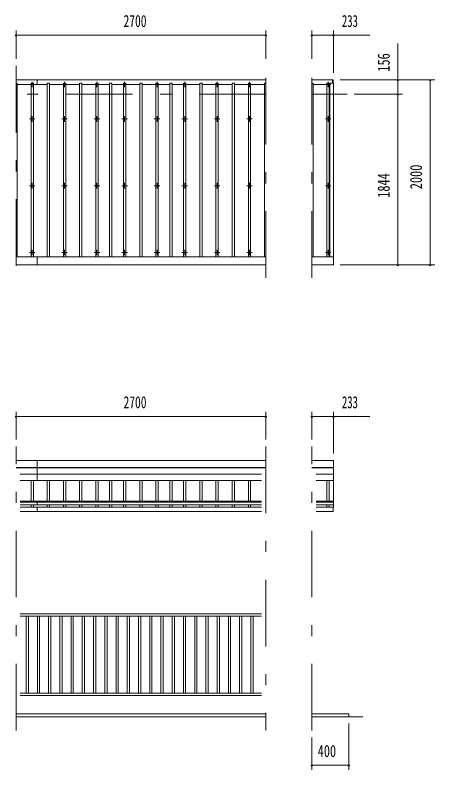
# Model space of a CAD drawing. Units: millimetres, scale not verified. Extents: x -26654 to 26660, y -10500 to 10500.
# Drawn here: x -9126 to -4586, y 1220 to 9377 of the extents above; entities that cross this region are included whole.
import ezdxf
from ezdxf.enums import TextEntityAlignment as Align

# ---------------------------------------------------------------- set-up
doc = ezdxf.new("R2010")
doc.units = ezdxf.units.MM
doc.header["$LTSCALE"] = 60
doc.linetypes.add('USER3', pattern=[24, 12, -5, 2, -5])
for name, color, linetype, lineweight in [('0-2_1-05BOLD', 7, 'Continuous', 18), ('0-3_1-25CENTER', 3, 'USER3', 18), ('0-4_1-45THIN', 4, 'Continuous', 18), ('0-5_1-55DIM', 3, 'Continuous', 18)]:
    doc.layers.add(name, color=color, linetype=linetype, lineweight=lineweight)
doc.styles.add('ＭＳ ゴシック', font='')
doc.styles.get('ＭＳ ゴシック').set_extended_font_data('MS Gothic')

msp = doc.modelspace()

# ---------------------------------------------------------------- linework, layer by layer
at = {"layer": '0-2_1-05BOLD'}
for p, q in [((-6416.45, 8677.67), (-9116.46, 8677.67)), ((-8886.46, 8677.67), (-8886.46, 8634.18)), ((-5688.46, 8677.67), (-5916.45, 8677.67)), ((-5693.46, 8641.19), (-5693.46, 8677.67)), ((-5688.46, 8677.67), (-5688.46, 8641.19)), ((-5723.46, 6765.11), (-5723.46, 8641.19)), ((-6416.45, 6765.11), (-9116.46, 6765.11)), ((-8886.46, 6765.11), (-8886.46, 6677.68)), ((-5916.45, 6765.11), (-5683.46, 6765.11)), ((-9116.46, 6677.68), (-6416.45, 6677.68)), ((-9116.46, 4563.67), (-6416.46, 4563.67)), ((-6416.46, 4488.53), (-9116.46, 4488.53)), ((-8886.45, 4563.67), (-8886.45, 4345.48)), ((-5916.46, 4488.53), (-5683.46, 4488.53)), ((-9116.46, 4484.45), (-6416.46, 4484.45)), ((-6461.01, 4414.97), (-9071.91, 4414.97)), ((-5683.45, 4484.45), (-5916.46, 4484.45)), ((-5871.91, 4414.97), (-5683.46, 4414.97)), ((-9071.91, 4345.48), (-6461.01, 4345.48)), ((-5683.46, 4345.48), (-5871.91, 4345.48)), ((-6461.01, 4123.86), (-9071.91, 4123.86)), ((-9071.91, 4113.43), (-6461.01, 4113.43)), ((-6461.01, 4083.82), (-9071.91, 4083.82)), ((-8886.45, 4083.82), (-8886.45, 4123.86)), ((-5871.91, 4123.86), (-5683.46, 4123.86)), ((-5683.46, 4113.43), (-5871.91, 4113.43)), ((-5871.91, 4083.82), (-5683.46, 4083.82)), ((-9071.91, 4057.49), (-6461.01, 4057.49)), ((-6461.01, 4012.49), (-9071.91, 4012.49)), ((-8886.45, 4012.49), (-8886.45, 4057.49)), ((-5688.46, 4054.91), (-5683.46, 4054.91)), ((-9071.9, 2904.67), (-6461, 2904.67)), ((-6461, 2879.67), (-9071.9, 2879.67)), ((-9071.9, 2049.67), (-6461, 2049.67)), ((-6461, 2024.67), (-9071.9, 2024.67)), ((-9116.45, 1824.67), (-6416.45, 1824.67)), ((-6416.45, 1794.67), (-9116.45, 1794.67)), ((-5916.45, 1794.67), (-5366.45, 1794.67))]:
    msp.add_line(p, q, dxfattribs=at)
for points in [[(-5723.46, 8641.19), (-5683.46, 8641.19), (-5683.46, 6677.68), (-5916.45, 6677.68)], [(-5683.46, 4054.91), (-5683.46, 4563.67), (-5916.46, 4563.67)], [(-5871.91, 4012.49), (-5688.46, 4012.49), (-5688.46, 4057.49), (-5871.91, 4057.49)], [(-5516.45, 1794.67), (-5516.45, 1824.67), (-5916.45, 1824.67)]]:
    msp.add_lwpolyline(points, dxfattribs=at)
at = {"layer": '0-3_1-25CENTER'}
for p, q in [((-9116.45, 8827.67), (-9116.45, 6537.67)), ((-6416.46, 6537.67), (-6416.46, 8827.67)), ((-5916.46, 6537.67), (-5916.46, 8827.67)), ((-8941.46, 8596.72), (-8941.46, 8656.71)), ((-8591.46, 8656.71), (-8591.46, 8596.72)), ((-8241.46, 8656.71), (-8241.46, 8596.72)), ((-7941.46, 8656.71), (-7941.46, 8596.72)), ((-7591.46, 8656.71), (-7591.46, 8596.72)), ((-7291.45, 8656.71), (-7291.45, 8596.72)), ((-6941.45, 8656.71), (-6941.45, 8596.72)), ((-6591.45, 8596.72), (-6591.45, 8656.71)), ((-5741.45, 8596.72), (-5741.45, 8656.71)), ((-8971.45, 8626.72), (-8911.45, 8626.72)), ((-8621.46, 8626.72), (-8561.46, 8626.72)), ((-8271.46, 8626.72), (-8211.46, 8626.72)), ((-7971.46, 8626.72), (-7911.46, 8626.72)), ((-7621.46, 8626.72), (-7561.46, 8626.72)), ((-7321.46, 8626.72), (-7261.46, 8626.72)), ((-6971.45, 8626.72), (-6911.45, 8626.72)), ((-6621.45, 8626.72), (-6561.45, 8626.72)), ((-5711.45, 8626.72), (-5771.45, 8626.72)), ((-6416.45, 8521.68), (-9116.46, 8521.68)), ((-5916.45, 8521.68), (-5536.45, 8521.68)), ((-8971.45, 8254.17), (-8911.45, 8254.17)), ((-8941.46, 8224.17), (-8941.46, 8284.17)), ((-8621.46, 8254.17), (-8561.46, 8254.17)), ((-8591.46, 8284.17), (-8591.46, 8224.17)), ((-8271.46, 8254.17), (-8211.46, 8254.17)), ((-8241.46, 8284.17), (-8241.46, 8224.17)), ((-7971.46, 8254.17), (-7911.46, 8254.17)), ((-7941.46, 8284.17), (-7941.46, 8224.17)), ((-7621.46, 8254.17), (-7561.46, 8254.17)), ((-7591.46, 8284.17), (-7591.46, 8224.17)), ((-7321.46, 8254.17), (-7261.46, 8254.17)), ((-7291.45, 8284.17), (-7291.45, 8224.17)), ((-6971.45, 8254.17), (-6911.45, 8254.17)), ((-6941.45, 8284.17), (-6941.45, 8224.17)), ((-6621.45, 8254.17), (-6561.45, 8254.17)), ((-6591.45, 8284.17), (-6591.45, 8224.17)), ((-5771.45, 8254.17), (-5711.45, 8254.17)), ((-5741.45, 8284.17), (-5741.45, 8224.17)), ((-8911.45, 7532.51), (-8971.45, 7532.51)), ((-8941.46, 7562.51), (-8941.46, 7502.51)), ((-8621.46, 7532.51), (-8561.46, 7532.51)), ((-8591.46, 7502.51), (-8591.46, 7562.51)), ((-8211.46, 7532.51), (-8271.46, 7532.51)), ((-8241.46, 7562.51), (-8241.46, 7502.51)), ((-7971.46, 7532.51), (-7911.46, 7532.51)), ((-7941.46, 7502.51), (-7941.46, 7562.51)), ((-7561.46, 7532.51), (-7621.46, 7532.51)), ((-7591.46, 7562.51), (-7591.46, 7502.51)), ((-7261.46, 7532.51), (-7321.46, 7532.51)), ((-7291.45, 7502.51), (-7291.45, 7562.51)), ((-6911.45, 7532.51), (-6971.45, 7532.51)), ((-6941.45, 7562.51), (-6941.45, 7502.51)), ((-6621.45, 7532.51), (-6561.45, 7532.51)), ((-6591.45, 7502.51), (-6591.45, 7562.51)), ((-5711.45, 7532.51), (-5771.45, 7532.51)), ((-5741.45, 7502.51), (-5741.45, 7562.51)), ((-8971.45, 6810.85), (-8911.45, 6810.85)), ((-8941.46, 6780.85), (-8941.46, 6840.84)), ((-8621.46, 6810.85), (-8561.46, 6810.85)), ((-8591.46, 6840.84), (-8591.46, 6780.85)), ((-8271.46, 6810.85), (-8211.46, 6810.85)), ((-8241.46, 6780.85), (-8241.46, 6840.84)), ((-7971.46, 6810.85), (-7911.46, 6810.85)), ((-7941.46, 6840.84), (-7941.46, 6780.85)), ((-7561.46, 6810.85), (-7621.46, 6810.85)), ((-7591.46, 6780.85), (-7591.46, 6840.84)), ((-7321.46, 6810.85), (-7261.46, 6810.85)), ((-7291.45, 6840.84), (-7291.45, 6780.85)), ((-6971.45, 6810.85), (-6911.45, 6810.85)), ((-6941.45, 6780.85), (-6941.45, 6840.84)), ((-6621.45, 6810.85), (-6561.45, 6810.85)), ((-6591.45, 6840.84), (-6591.45, 6780.85)), ((-5711.45, 6810.85), (-5771.45, 6810.85)), ((-5741.45, 6840.84), (-5741.45, 6780.85)), ((-9116.46, 1644.67), (-9116.46, 4714.67)), ((-6416.46, 4714.67), (-6416.46, 1644.67)), ((-5916.46, 1644.67), (-5916.46, 4714.67))]:
    msp.add_line(p, q, dxfattribs=at)
at = {"layer": '0-4_1-45THIN'}
for p, q in [((-9103.96, 8626.18), (-8953.96, 8626.18)), ((-8953.96, 8641.19), (-8953.96, 6765.11)), ((-8928.95, 8626.18), (-8778.96, 8626.18)), ((-8778.96, 8641.19), (-8778.96, 6765.11)), ((-8753.96, 8626.18), (-8603.95, 8626.18)), ((-8603.95, 8641.19), (-8603.95, 6765.11)), ((-8578.95, 8626.18), (-8428.96, 8626.18)), ((-8428.96, 8641.19), (-8428.96, 6765.11)), ((-8403.96, 8626.18), (-8253.95, 8626.18)), ((-8253.95, 8641.19), (-8253.95, 6765.11)), ((-8228.95, 8626.18), (-8103.96, 8626.18)), ((-8103.96, 8641.19), (-8103.96, 6765.11)), ((-8078.96, 8626.18), (-7953.95, 8626.18)), ((-7953.95, 8641.19), (-7953.95, 6765.11)), ((-7928.95, 8626.18), (-7778.96, 8626.18)), ((-7778.96, 8641.19), (-7778.96, 6765.11)), ((-7753.96, 8626.18), (-7603.95, 8626.18)), ((-7603.95, 8641.19), (-7603.95, 6765.11)), ((-7578.95, 8626.18), (-7453.96, 8626.18)), ((-7453.96, 8641.19), (-7453.96, 6765.11)), ((-7428.95, 8626.18), (-7303.95, 8626.18)), ((-7303.95, 8641.19), (-7303.95, 6765.11)), ((-7278.95, 8626.18), (-7128.95, 8626.18)), ((-7128.95, 8641.19), (-7128.95, 6765.11)), ((-7103.95, 8626.18), (-6953.96, 8626.18)), ((-6953.96, 8641.19), (-6953.96, 6765.11)), ((-6928.96, 8626.18), (-6778.95, 8626.18)), ((-6778.95, 8641.19), (-6778.95, 6765.11)), ((-6753.95, 8626.18), (-6603.95, 8626.18)), ((-6603.95, 8641.19), (-6603.95, 6765.11)), ((-6578.95, 8626.18), (-6428.95, 8626.18)), ((-6428.95, 8641.19), (-6428.95, 6765.11)), ((-6416.45, 8641.19), (-6428.95, 8641.19)), ((-5903.95, 8626.18), (-5753.95, 8626.18)), ((-5753.95, 8641.19), (-5753.95, 6765.11)), ((-5728.95, 8626.18), (-5723.46, 8626.18)), ((-8953.96, 4123.86), (-8953.96, 4345.48)), ((-8928.96, 4345.48), (-8928.96, 4123.86)), ((-8778.96, 4123.86), (-8778.96, 4345.48)), ((-8753.96, 4345.48), (-8753.96, 4123.86)), ((-8603.96, 4123.86), (-8603.96, 4345.48)), ((-8578.95, 4345.48), (-8578.95, 4123.86)), ((-8428.96, 4123.86), (-8428.96, 4345.48)), ((-8403.96, 4345.48), (-8403.96, 4123.86)), ((-8253.96, 4123.86), (-8253.96, 4345.48)), ((-8228.96, 4345.48), (-8228.96, 4123.86)), ((-8103.96, 4123.86), (-8103.96, 4345.48)), ((-8078.96, 4345.48), (-8078.96, 4123.86)), ((-7953.96, 4123.86), (-7953.96, 4345.48)), ((-7928.96, 4345.48), (-7928.96, 4123.86)), ((-7778.96, 4123.86), (-7778.96, 4345.48)), ((-7753.95, 4345.48), (-7753.95, 4123.86)), ((-7603.96, 4123.86), (-7603.96, 4345.48)), ((-7578.96, 4345.48), (-7578.96, 4123.86)), ((-7453.96, 4123.86), (-7453.96, 4345.48)), ((-7428.96, 4345.48), (-7428.96, 4123.86)), ((-7303.96, 4123.86), (-7303.96, 4345.48)), ((-7278.96, 4345.48), (-7278.96, 4123.86)), ((-7128.95, 4123.86), (-7128.95, 4345.48)), ((-7103.95, 4345.48), (-7103.95, 4123.86)), ((-6953.96, 4123.86), (-6953.96, 4345.48)), ((-6928.96, 4345.48), (-6928.96, 4123.86)), ((-6778.96, 4123.86), (-6778.96, 4345.48)), ((-6753.95, 4345.48), (-6753.95, 4123.86)), ((-6603.96, 4123.86), (-6603.96, 4345.48)), ((-6578.95, 4345.48), (-6578.95, 4123.86)), ((-5753.95, 4345.48), (-5753.95, 4123.86)), ((-5728.96, 4123.86), (-5728.96, 4345.48)), ((-8953.96, 4083.82), (-8953.96, 4057.49)), ((-8928.96, 4057.49), (-8928.96, 4083.82)), ((-8778.96, 4083.82), (-8778.96, 4057.49)), ((-8753.96, 4057.49), (-8753.96, 4083.82)), ((-8603.96, 4083.82), (-8603.96, 4057.49)), ((-8578.95, 4057.49), (-8578.95, 4083.82)), ((-8428.96, 4083.82), (-8428.96, 4057.49)), ((-8403.96, 4057.49), (-8403.96, 4083.82)), ((-8253.96, 4083.82), (-8253.96, 4057.49)), ((-8228.96, 4057.49), (-8228.96, 4083.82)), ((-8103.96, 4083.82), (-8103.96, 4057.49)), ((-8078.96, 4057.49), (-8078.96, 4083.82)), ((-7953.96, 4083.82), (-7953.96, 4057.49)), ((-7928.96, 4057.49), (-7928.96, 4083.82)), ((-7778.96, 4083.82), (-7778.96, 4057.49)), ((-7753.95, 4057.49), (-7753.95, 4083.82)), ((-7603.96, 4083.82), (-7603.96, 4057.49)), ((-7578.96, 4057.49), (-7578.96, 4083.82)), ((-7453.96, 4083.82), (-7453.96, 4057.49)), ((-7428.96, 4057.49), (-7428.96, 4083.82)), ((-7303.96, 4083.82), (-7303.96, 4057.49)), ((-7278.96, 4057.49), (-7278.96, 4083.82)), ((-7128.95, 4083.82), (-7128.95, 4057.49)), ((-7103.95, 4057.49), (-7103.95, 4083.82)), ((-6953.96, 4083.82), (-6953.96, 4057.49)), ((-6928.96, 4057.49), (-6928.96, 4083.82)), ((-6778.96, 4083.82), (-6778.96, 4057.49)), ((-6753.95, 4057.49), (-6753.95, 4083.82)), ((-6603.96, 4083.82), (-6603.96, 4057.49)), ((-6578.95, 4057.49), (-6578.95, 4083.82)), ((-5753.95, 4083.82), (-5753.95, 4057.49)), ((-5728.96, 4057.49), (-5728.96, 4083.82)), ((-9006.95, 2049.67), (-9006.95, 2879.67)), ((-8982.95, 2879.67), (-8982.95, 2049.67)), ((-8885.45, 2049.67), (-8885.45, 2879.67)), ((-8861.45, 2879.67), (-8861.45, 2049.67)), ((-8763.95, 2049.67), (-8763.95, 2879.67)), ((-8739.95, 2879.67), (-8739.95, 2049.67)), ((-8642.45, 2049.67), (-8642.45, 2879.67)), ((-8618.45, 2879.67), (-8618.45, 2049.67)), ((-8520.95, 2049.67), (-8520.95, 2879.67)), ((-8496.95, 2879.67), (-8496.95, 2049.67)), ((-8399.45, 2049.67), (-8399.45, 2879.67)), ((-8375.45, 2879.67), (-8375.45, 2049.67)), ((-8277.95, 2049.67), (-8277.95, 2879.67)), ((-8253.95, 2879.67), (-8253.95, 2049.67)), ((-8156.45, 2049.67), (-8156.45, 2879.67)), ((-8132.45, 2879.67), (-8132.45, 2049.67)), ((-8034.95, 2049.67), (-8034.95, 2879.67)), ((-8010.95, 2879.67), (-8010.95, 2049.67)), ((-7913.45, 2049.67), (-7913.45, 2879.67)), ((-7889.45, 2879.67), (-7889.45, 2049.67)), ((-7791.95, 2049.67), (-7791.95, 2879.67)), ((-7767.95, 2879.67), (-7767.95, 2049.67)), ((-7670.45, 2049.67), (-7670.45, 2879.67)), ((-7646.45, 2879.67), (-7646.45, 2049.67)), ((-7548.95, 2049.67), (-7548.95, 2879.67)), ((-7524.95, 2879.67), (-7524.95, 2049.67)), ((-7427.45, 2049.67), (-7427.45, 2879.67)), ((-7403.45, 2879.67), (-7403.45, 2049.67)), ((-7305.95, 2049.67), (-7305.95, 2879.67)), ((-7281.95, 2879.67), (-7281.95, 2049.67)), ((-7184.45, 2049.67), (-7184.45, 2879.67)), ((-7160.45, 2879.67), (-7160.45, 2049.67)), ((-7062.95, 2049.67), (-7062.95, 2879.67)), ((-7038.95, 2879.67), (-7038.95, 2049.67)), ((-6941.45, 2049.67), (-6941.45, 2879.67)), ((-6917.45, 2879.67), (-6917.45, 2049.67)), ((-6819.95, 2049.67), (-6819.95, 2879.67)), ((-6795.95, 2879.67), (-6795.95, 2049.67)), ((-6698.45, 2049.67), (-6698.45, 2879.67)), ((-6674.45, 2879.67), (-6674.45, 2049.67)), ((-6576.95, 2049.67), (-6576.95, 2879.67)), ((-6552.95, 2879.67), (-6552.95, 2049.67))]:
    msp.add_line(p, q, dxfattribs=at)
for points in [[(-9103.96, 6765.11), (-9103.96, 8641.19), (-9116.46, 8641.19)], [(-8928.95, 6765.11), (-8928.95, 8641.19), (-8953.96, 8641.19)], [(-8753.96, 6765.11), (-8753.96, 8641.19), (-8778.96, 8641.19)], [(-8578.95, 6765.11), (-8578.95, 8641.19), (-8603.95, 8641.19)], [(-8403.96, 6765.11), (-8403.96, 8641.19), (-8428.96, 8641.19)], [(-8228.95, 6765.11), (-8228.95, 8641.19), (-8253.95, 8641.19)], [(-8078.96, 6765.11), (-8078.96, 8641.19), (-8103.96, 8641.19)], [(-7928.95, 6765.11), (-7928.95, 8641.19), (-7953.95, 8641.19)], [(-7753.96, 6765.11), (-7753.96, 8641.19), (-7778.96, 8641.19)], [(-7578.95, 6765.11), (-7578.95, 8641.19), (-7603.95, 8641.19)], [(-7428.95, 6765.11), (-7428.95, 8641.19), (-7453.96, 8641.19)], [(-7278.95, 6765.11), (-7278.95, 8641.19), (-7303.95, 8641.19)], [(-7103.95, 6765.11), (-7103.95, 8641.19), (-7128.95, 8641.19)], [(-6928.96, 6765.11), (-6928.96, 8641.19), (-6953.96, 8641.19)], [(-6753.95, 6765.11), (-6753.95, 8641.19), (-6778.95, 8641.19)], [(-6578.95, 6765.11), (-6578.95, 8641.19), (-6603.95, 8641.19)], [(-5903.95, 6765.11), (-5903.95, 8641.19), (-5916.45, 8641.19)], [(-5728.95, 6765.11), (-5728.95, 8641.19), (-5753.95, 8641.19)]]:
    msp.add_lwpolyline(points, dxfattribs=at)
at = {"layer": '0-5_1-55DIM'}
for p, q in [((-9106.46, 9158.67), (-9126.46, 9158.67)), ((-9116.46, 9208.67), (-9116.46, 8902.68)), ((-9116.46, 9158.67), (-6416.45, 9158.67)), ((-6416.45, 9158.67), (-9116.46, 9158.67)), ((-6406.45, 9158.67), (-6426.45, 9158.67)), ((-6416.45, 8902.68), (-6416.45, 9208.67)), ((-5906.45, 9158.67), (-5926.45, 9158.67)), ((-5916.45, 8902.68), (-5916.45, 9208.67)), ((-5916.45, 9158.67), (-5683.46, 9158.67)), ((-5916.45, 9158.67), (-5290.96, 9158.67)), ((-5673.46, 9158.67), (-5693.46, 9158.67)), ((-5683.46, 8752.68), (-5683.46, 9208.67)), ((-4986.46, 9070.17), (-4986.46, 6677.67)), ((-5611.45, 8677.67), (-4586.46, 8677.67)), ((-4976.46, 8677.67), (-4996.46, 8677.67)), ((-4986.46, 8521.68), (-4986.46, 8677.67)), ((-4626.46, 8677.67), (-4646.46, 8677.67)), ((-4636.46, 6677.67), (-4636.46, 8677.67)), ((-4636.46, 8677.67), (-4636.46, 6677.67)), ((-5461.45, 8521.68), (-4936.46, 8521.68)), ((-4976.46, 8521.67), (-4996.46, 8521.67)), ((-4986.46, 6677.67), (-4986.46, 8521.68)), ((-4586.46, 6677.67), (-5611.45, 6677.67)), ((-4976.46, 6677.67), (-4996.46, 6677.67)), ((-4626.46, 6677.67), (-4646.46, 6677.67)), ((-9116.46, 4789.67), (-9116.46, 5088.67)), ((-6416.46, 5088.67), (-6416.46, 4789.67)), ((-5916.46, 4789.67), (-5916.46, 5088.67)), ((-5683.45, 5088.67), (-5683.45, 4639.67)), ((-9106.46, 5038.67), (-9126.46, 5038.67)), ((-9116.46, 5038.67), (-6416.46, 5038.67)), ((-9116.46, 5038.67), (-6416.46, 5038.67)), ((-6406.46, 5038.67), (-6426.46, 5038.67)), ((-5906.45, 5038.67), (-5926.45, 5038.67)), ((-5916.46, 5038.67), (-5683.45, 5038.67)), ((-5916.46, 5038.67), (-5290.96, 5038.67)), ((-5673.45, 5038.67), (-5693.45, 5038.67)), ((-5516.45, 1219.67), (-5516.45, 1719.67)), ((-5916.46, 1219.67), (-5916.46, 1569.67)), ((-5906.45, 1269.67), (-5926.45, 1269.67)), ((-5916.46, 1269.67), (-5516.45, 1269.67)), ((-5516.45, 1269.67), (-5916.46, 1269.67)), ((-5506.45, 1269.67), (-5526.45, 1269.67))]:
    msp.add_line(p, q, dxfattribs=at)
for centre in [(-9116.46, 9158.67), (-6416.45, 9158.67), (-5916.45, 9158.67), (-5683.46, 9158.67), (-4986.46, 8677.67), (-4636.46, 8677.67), (-4986.46, 8521.67), (-4986.46, 6677.67), (-4636.46, 6677.67), (-9116.46, 5038.67), (-6416.46, 5038.67), (-5916.45, 5038.67), (-5683.45, 5038.67), (-5916.45, 1269.67), (-5516.45, 1269.67)]:
    msp.add_arc(centre, 10, 180, 0, dxfattribs=at)

# ---------------------------------------------------------------- texts
at = {"layer": '0-5_1-55DIM', "color": 7, "style": 'ＭＳ ゴシック'}
for s, width, p in [('2700', 0.7, (-7953.06, 9208.67)), ('233', 0.65, (-5591.63, 9208.67)), ('2700', 0.7, (-7953.06, 5088.67)), ('233', 0.65, (-5591.63, 5088.67)), ('400', 0.75, (-5854.08, 1319.67))]:
    msp.add_text(s, height=130.2, dxfattribs=dict(at, width=width)).set_placement(p, align=Align.BOTTOM_LEFT)
at = {"layer": '0-5_1-55DIM', "color": 7, "style": 'ＭＳ ゴシック', "width": 0.75}
for s, p in [('156', (-5036.46, 8765.03)), ('2000', (-4686.46, 7494.64)), ('1844', (-5036.46, 7402.12))]:
    msp.add_text(s, height=130.2, rotation=90, dxfattribs=at).set_placement(p, align=Align.BOTTOM_LEFT)

doc.saveas('drawing.dxf')
